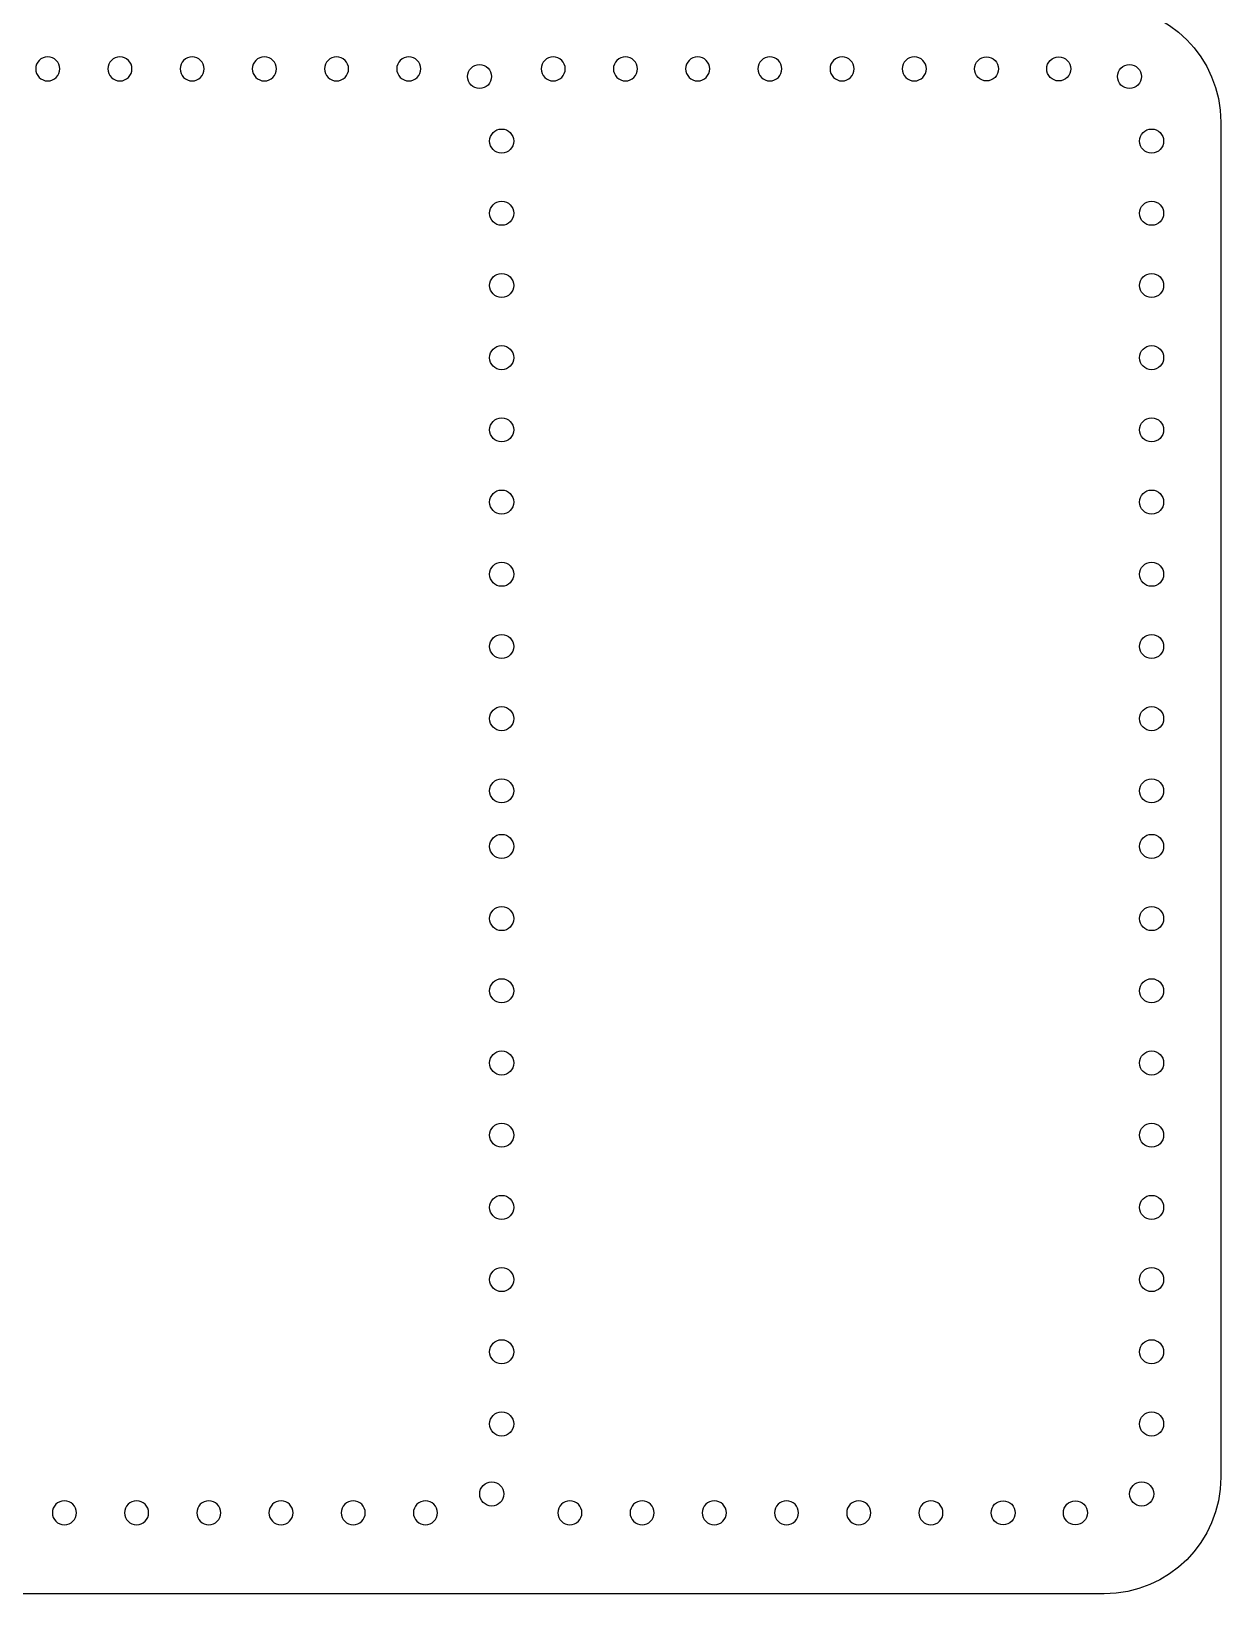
# Model space of a CAD drawing. Extents: x 112 to 502, y 72 to 270.
# Drawn here: x 352.6 to 402, y 72 to 137 of the extents above; entities that cross this region are included whole.
import ezdxf

# ---------------------------------------------------------------- set-up
doc = ezdxf.new("R2010")
doc.units = 0
doc.layers.add('polso', color=7, linetype='CONTINUOUS')

msp = doc.modelspace()

# ---------------------------------------------------------------- linework, layer by layer
at = {"layer": 'polso', "color": 1}
for p, q in [((353.798822, 135.405065), (353.798822, 135.405065)), ((356.799197, 135.405065), (356.799197, 135.405065)), ((359.799502, 135.404713), (359.799502, 135.404713)), ((362.800018, 135.404713), (362.800018, 135.404713)), ((365.800534, 135.404713), (365.800534, 135.404713)), ((368.800874, 135.404713), (368.800874, 135.404713)), ((370.74027, 135.087918), (370.74027, 135.087918)), ((374.80173, 135.405065), (374.80173, 135.405065)), ((377.802105, 135.405065), (377.802105, 135.405065)), ((380.802409, 135.404713), (380.802409, 135.404713)), ((383.802925, 135.404713), (383.802925, 135.404713)), ((386.803441, 135.404713), (386.803441, 135.404713)), ((389.803781, 135.404713), (389.803781, 135.404713)), ((391.804137, 135.405065), (391.804137, 135.405065)), ((394.804512, 135.405065), (394.804512, 135.405065)), ((397.744033, 135.087918), (397.744033, 135.087918)), ((371.65975, 132.404549), (371.65975, 132.404549)), ((398.663513, 132.404549), (398.663513, 132.404549)), ((371.65975, 129.404033), (371.65975, 129.404033)), ((398.663513, 129.404033), (398.663513, 129.404033)), ((371.65975, 126.403694), (371.65975, 126.403694)), ((398.663513, 126.403694), (398.663513, 126.403694)), ((371.65975, 123.403213), (371.65975, 123.403213)), ((398.663513, 123.403213), (398.663513, 123.403213)), ((371.65975, 120.402873), (371.65975, 120.402873)), ((398.663513, 120.402873), (398.663513, 120.402873)), ((371.65975, 117.402357), (371.65975, 117.402357)), ((398.663513, 117.402357), (398.663513, 117.402357)), ((371.65975, 114.402017), (371.65975, 114.402017)), ((398.663513, 114.402017), (398.663513, 114.402017)), ((371.65975, 111.401536), (371.65975, 111.401536)), ((398.663513, 111.401536), (398.663513, 111.401536)), ((371.65975, 108.4012), (371.65975, 108.4012)), ((398.663513, 108.4012), (398.663513, 108.4012)), ((371.65975, 105.400684), (371.65975, 105.400684)), ((398.663513, 105.400684), (398.663513, 105.400684)), ((371.65975, 103.092459), (371.65975, 103.092459)), ((398.663513, 103.092459), (398.663513, 103.092459)), ((371.65975, 100.091802), (371.65975, 100.091802)), ((398.663513, 100.091802), (398.663513, 100.091802)), ((371.65975, 97.091462), (371.65975, 97.091462)), ((398.663513, 97.091462), (398.663513, 97.091462)), ((371.65975, 94.091122), (371.65975, 94.091122)), ((398.663513, 94.091122), (398.663513, 94.091122)), ((371.65975, 91.090783), (371.65975, 91.090783)), ((398.663513, 91.090783), (398.663513, 91.090783)), ((371.65975, 88.090125), (371.65975, 88.090125)), ((398.663513, 88.090125), (398.663513, 88.090125)), ((371.65975, 85.089786), (371.65975, 85.089786)), ((398.663513, 85.089786), (398.663513, 85.089786)), ((371.65975, 82.089446), (371.65975, 82.089446)), ((398.663513, 82.089446), (398.663513, 82.089446)), ((371.65975, 79.089106), (371.65975, 79.089106)), ((398.663513, 79.089106), (398.663513, 79.089106)), ((371.247035, 76.179713), (371.247035, 76.179713)), ((398.250798, 76.179713), (398.250798, 76.179713)), ((354.490972, 75.396652), (354.490972, 75.396652)), ((357.491347, 75.396652), (357.491347, 75.396652)), ((360.491652, 75.396299), (360.491652, 75.396299)), ((363.492168, 75.396299), (363.492168, 75.396299)), ((366.492684, 75.396299), (366.492684, 75.396299)), ((369.493024, 75.396299), (369.493024, 75.396299)), ((375.49388, 75.396652), (375.49388, 75.396652)), ((378.494255, 75.396652), (378.494255, 75.396652)), ((381.494559, 75.396299), (381.494559, 75.396299)), ((384.495075, 75.396299), (384.495075, 75.396299)), ((387.495591, 75.396299), (387.495591, 75.396299)), ((390.495931, 75.396299), (390.495931, 75.396299)), ((392.496287, 75.396299), (392.496287, 75.396299)), ((395.496591, 75.396299), (395.496591, 75.396299))]:
    msp.add_line(p, q, dxfattribs=at)
at = {"layer": 'polso', "color": 5}
for p, q in [((402.035716, 133.192443), (402.035716, 76.873835)), ((397.195005, 72.033138), (116.876396, 72.033138))]:
    msp.add_line(p, q, dxfattribs=at)
for points in [[(397.195005, 138.033136), (399.876751, 138.033136), (402.035716, 135.874189), (402.035716, 133.192443)], [(402.035716, 76.873835), (402.035716, 74.192089), (399.876751, 72.033138), (397.195005, 72.033138)]]:
    msp.add_open_spline(points, degree=3, dxfattribs=at)
at = {"layer": 'polso', "color": 1}
for points in [[(353.298936, 135.904952), (353.022359, 135.904952), (352.798697, 135.68129), (352.798697, 135.405065)], [(353.798822, 135.405065), (353.798822, 135.68129), (353.574809, 135.904952), (353.298936, 135.904952)], [(356.299311, 135.904952), (356.023086, 135.904952), (355.799072, 135.68129), (355.799072, 135.405065)], [(356.799197, 135.405065), (356.799197, 135.68129), (356.575536, 135.904952), (356.299311, 135.904952)], [(359.299616, 135.904952), (359.023391, 135.904952), (358.799377, 135.680938), (358.799377, 135.404713)], [(359.799502, 135.404713), (359.799502, 135.680938), (359.575841, 135.904952), (359.299616, 135.904952)], [(362.300132, 135.904952), (362.023554, 135.904952), (361.799893, 135.680938), (361.799893, 135.404713)], [(362.800018, 135.404713), (362.800018, 135.680938), (362.576004, 135.904952), (362.300132, 135.904952)], [(365.300295, 135.904952), (365.02407, 135.904952), (364.800409, 135.680938), (364.800409, 135.404713)], [(365.800534, 135.404713), (365.800534, 135.680938), (365.57652, 135.904952), (365.300295, 135.904952)], [(368.300988, 135.904952), (368.024763, 135.904952), (367.800749, 135.680938), (367.800749, 135.404713)], [(368.800874, 135.404713), (368.800874, 135.680938), (368.57686, 135.904952), (368.300988, 135.904952)], [(374.301844, 135.904952), (374.025266, 135.904952), (373.801605, 135.68129), (373.801605, 135.405065)], [(374.80173, 135.405065), (374.80173, 135.68129), (374.577716, 135.904952), (374.301844, 135.904952)], [(377.302219, 135.904952), (377.025994, 135.904952), (376.80198, 135.68129), (376.80198, 135.405065)], [(377.802105, 135.405065), (377.802105, 135.68129), (377.578444, 135.904952), (377.302219, 135.904952)], [(380.302523, 135.904952), (380.026298, 135.904952), (379.802284, 135.680938), (379.802284, 135.404713)], [(380.802409, 135.404713), (380.802409, 135.680938), (380.578748, 135.904952), (380.302523, 135.904952)], [(383.303039, 135.904952), (383.026461, 135.904952), (382.8028, 135.680938), (382.8028, 135.404713)], [(383.802925, 135.404713), (383.802925, 135.680938), (383.578911, 135.904952), (383.303039, 135.904952)], [(386.303203, 135.904952), (386.026978, 135.904952), (385.803316, 135.680938), (385.803316, 135.404713)], [(386.803441, 135.404713), (386.803441, 135.680938), (386.579428, 135.904952), (386.303203, 135.904952)], [(389.303895, 135.904952), (389.02767, 135.904952), (388.803656, 135.680938), (388.803656, 135.404713)], [(389.803781, 135.404713), (389.803781, 135.680938), (389.579767, 135.904952), (389.303895, 135.904952)], [(391.804137, 135.405065), (391.804137, 135.68129), (392.027798, 135.904952), (392.304023, 135.904952)], [(392.304023, 135.904952), (392.580248, 135.904952), (392.804262, 135.68129), (392.804262, 135.405065)], [(394.804512, 135.405065), (394.804512, 135.68129), (395.028526, 135.904952), (395.304398, 135.904952)], [(395.304398, 135.904952), (395.580976, 135.904952), (395.804637, 135.68129), (395.804637, 135.405065)], [(352.798697, 135.405065), (352.798697, 135.12884), (353.022359, 134.904827), (353.298936, 134.904827)], [(353.298936, 134.904827), (353.574809, 134.904827), (353.798822, 135.12884), (353.798822, 135.405065)], [(355.799072, 135.405065), (355.799072, 135.12884), (356.023086, 134.904827), (356.299311, 134.904827)], [(356.299311, 134.904827), (356.575536, 134.904827), (356.799197, 135.12884), (356.799197, 135.405065)], [(358.799377, 135.404713), (358.799377, 135.12884), (359.023391, 134.904827), (359.299616, 134.904827)], [(359.299616, 134.904827), (359.575841, 134.904827), (359.799502, 135.12884), (359.799502, 135.404713)], [(361.799893, 135.404713), (361.799893, 135.12884), (362.023554, 134.904827), (362.300132, 134.904827)], [(362.300132, 134.904827), (362.576004, 134.904827), (362.800018, 135.12884), (362.800018, 135.404713)], [(364.800409, 135.404713), (364.800409, 135.12884), (365.02407, 134.904827), (365.300295, 134.904827)], [(365.300295, 134.904827), (365.57652, 134.904827), (365.800534, 135.12884), (365.800534, 135.404713)], [(367.800749, 135.404713), (367.800749, 135.12884), (368.024763, 134.904827), (368.300988, 134.904827)], [(368.300988, 134.904827), (368.57686, 134.904827), (368.800874, 135.12884), (368.800874, 135.404713)], [(370.74027, 135.087918), (370.74027, 135.364143), (370.963931, 135.587804), (371.240156, 135.587804)], [(371.240156, 134.588032), (370.963931, 134.588032), (370.74027, 134.811693), (370.74027, 135.087918)], [(371.240156, 135.587804), (371.516381, 135.587804), (371.740395, 135.364143), (371.740395, 135.087918)], [(371.740395, 135.087918), (371.740395, 134.811693), (371.516381, 134.588032), (371.240156, 134.588032)], [(373.801605, 135.405065), (373.801605, 135.12884), (374.025266, 134.904827), (374.301844, 134.904827)], [(374.301844, 134.904827), (374.577716, 134.904827), (374.80173, 135.12884), (374.80173, 135.405065)], [(376.80198, 135.405065), (376.80198, 135.12884), (377.025994, 134.904827), (377.302219, 134.904827)], [(377.302219, 134.904827), (377.578444, 134.904827), (377.802105, 135.12884), (377.802105, 135.405065)], [(379.802284, 135.404713), (379.802284, 135.12884), (380.026298, 134.904827), (380.302523, 134.904827)], [(380.302523, 134.904827), (380.578748, 134.904827), (380.802409, 135.12884), (380.802409, 135.404713)], [(382.8028, 135.404713), (382.8028, 135.12884), (383.026461, 134.904827), (383.303039, 134.904827)], [(383.303039, 134.904827), (383.578911, 134.904827), (383.802925, 135.12884), (383.802925, 135.404713)], [(385.803316, 135.404713), (385.803316, 135.12884), (386.026978, 134.904827), (386.303203, 134.904827)], [(386.303203, 134.904827), (386.579428, 134.904827), (386.803441, 135.12884), (386.803441, 135.404713)], [(388.803656, 135.404713), (388.803656, 135.12884), (389.02767, 134.904827), (389.303895, 134.904827)], [(389.303895, 134.904827), (389.579767, 134.904827), (389.803781, 135.12884), (389.803781, 135.404713)], [(392.304023, 134.904827), (392.027798, 134.904827), (391.804137, 135.12884), (391.804137, 135.405065)], [(392.804262, 135.405065), (392.804262, 135.12884), (392.580248, 134.904827), (392.304023, 134.904827)], [(395.304398, 134.904827), (395.028526, 134.904827), (394.804512, 135.12884), (394.804512, 135.405065)], [(395.804637, 135.405065), (395.804637, 135.12884), (395.580976, 134.904827), (395.304398, 134.904827)], [(397.744033, 135.087918), (397.744033, 135.364143), (397.967694, 135.587804), (398.243919, 135.587804)], [(398.243919, 134.588032), (397.967694, 134.588032), (397.744033, 134.811693), (397.744033, 135.087918)], [(398.243919, 135.587804), (398.520144, 135.587804), (398.744158, 135.364143), (398.744158, 135.087918)], [(398.744158, 135.087918), (398.744158, 134.811693), (398.520144, 134.588032), (398.243919, 134.588032)], [(371.65975, 132.404549), (371.65975, 132.680774), (371.883764, 132.904435), (372.159636, 132.904435)], [(372.159636, 132.904435), (372.435861, 132.904435), (372.659875, 132.680774), (372.659875, 132.404549)], [(398.663513, 132.404549), (398.663513, 132.680774), (398.887527, 132.904435), (399.163399, 132.904435)], [(399.163399, 132.904435), (399.439624, 132.904435), (399.663638, 132.680774), (399.663638, 132.404549)], [(372.159636, 131.904663), (371.883764, 131.904663), (371.65975, 132.128324), (371.65975, 132.404549)], [(372.659875, 132.404549), (372.659875, 132.128324), (372.435861, 131.904663), (372.159636, 131.904663)], [(399.163399, 131.904663), (398.887527, 131.904663), (398.663513, 132.128324), (398.663513, 132.404549)], [(399.663638, 132.404549), (399.663638, 132.128324), (399.439624, 131.904663), (399.163399, 131.904663)], [(371.65975, 129.404033), (371.65975, 129.680258), (371.883764, 129.904272), (372.159636, 129.904272)], [(372.159636, 129.904272), (372.435861, 129.904272), (372.659875, 129.680258), (372.659875, 129.404033)], [(398.663513, 129.404033), (398.663513, 129.680258), (398.887527, 129.904272), (399.163399, 129.904272)], [(399.163399, 129.904272), (399.439624, 129.904272), (399.663638, 129.680258), (399.663638, 129.404033)], [(372.159636, 128.904147), (371.883764, 128.904147), (371.65975, 129.127808), (371.65975, 129.404033)], [(372.659875, 129.404033), (372.659875, 129.127808), (372.435861, 128.904147), (372.159636, 128.904147)], [(399.163399, 128.904147), (398.887527, 128.904147), (398.663513, 129.127808), (398.663513, 129.404033)], [(399.663638, 129.404033), (399.663638, 129.127808), (399.439624, 128.904147), (399.163399, 128.904147)], [(371.65975, 126.403694), (371.65975, 126.679919), (371.883764, 126.90358), (372.159636, 126.90358)], [(372.159636, 126.90358), (372.435861, 126.90358), (372.659875, 126.679919), (372.659875, 126.403694)], [(398.663513, 126.403694), (398.663513, 126.679919), (398.887527, 126.90358), (399.163399, 126.90358)], [(399.163399, 126.90358), (399.439624, 126.90358), (399.663638, 126.679919), (399.663638, 126.403694)], [(372.159636, 125.903807), (371.883764, 125.903807), (371.65975, 126.127469), (371.65975, 126.403694)], [(372.659875, 126.403694), (372.659875, 126.127469), (372.435861, 125.903807), (372.159636, 125.903807)], [(399.163399, 125.903807), (398.887527, 125.903807), (398.663513, 126.127469), (398.663513, 126.403694)], [(399.663638, 126.403694), (399.663638, 126.127469), (399.439624, 125.903807), (399.163399, 125.903807)], [(371.65975, 123.403213), (371.65975, 123.679438), (371.883764, 123.903099), (372.159636, 123.903099)], [(372.159636, 122.903327), (371.883764, 122.903327), (371.65975, 123.126988), (371.65975, 123.403213)], [(372.159636, 123.903099), (372.435861, 123.903099), (372.659875, 123.679438), (372.659875, 123.403213)], [(372.659875, 123.403213), (372.659875, 123.126988), (372.435861, 122.903327), (372.159636, 122.903327)], [(398.663513, 123.403213), (398.663513, 123.679438), (398.887527, 123.903099), (399.163399, 123.903099)], [(399.163399, 122.903327), (398.887527, 122.903327), (398.663513, 123.126988), (398.663513, 123.403213)], [(399.163399, 123.903099), (399.439624, 123.903099), (399.663638, 123.679438), (399.663638, 123.403213)], [(399.663638, 123.403213), (399.663638, 123.126988), (399.439624, 122.903327), (399.163399, 122.903327)], [(371.65975, 120.402873), (371.65975, 120.679098), (371.883764, 120.902759), (372.159636, 120.902759)], [(372.159636, 120.902759), (372.435861, 120.902759), (372.659875, 120.679098), (372.659875, 120.402873)], [(398.663513, 120.402873), (398.663513, 120.679098), (398.887527, 120.902759), (399.163399, 120.902759)], [(399.163399, 120.902759), (399.439624, 120.902759), (399.663638, 120.679098), (399.663638, 120.402873)], [(372.159636, 119.902987), (371.883764, 119.902987), (371.65975, 120.126648), (371.65975, 120.402873)], [(372.659875, 120.402873), (372.659875, 120.126648), (372.435861, 119.902987), (372.159636, 119.902987)], [(399.163399, 119.902987), (398.887527, 119.902987), (398.663513, 120.126648), (398.663513, 120.402873)], [(399.663638, 120.402873), (399.663638, 120.126648), (399.439624, 119.902987), (399.163399, 119.902987)], [(371.65975, 117.402357), (371.65975, 117.678582), (371.883764, 117.902243), (372.159636, 117.902243)], [(372.159636, 117.902243), (372.435861, 117.902243), (372.659875, 117.678582), (372.659875, 117.402357)], [(398.663513, 117.402357), (398.663513, 117.678582), (398.887527, 117.902243), (399.163399, 117.902243)], [(399.163399, 117.902243), (399.439624, 117.902243), (399.663638, 117.678582), (399.663638, 117.402357)], [(372.159636, 116.902471), (371.883764, 116.902471), (371.65975, 117.126132), (371.65975, 117.402357)], [(372.659875, 117.402357), (372.659875, 117.126132), (372.435861, 116.902471), (372.159636, 116.902471)], [(399.163399, 116.902471), (398.887527, 116.902471), (398.663513, 117.126132), (398.663513, 117.402357)], [(399.663638, 117.402357), (399.663638, 117.126132), (399.439624, 116.902471), (399.163399, 116.902471)], [(371.65975, 114.402017), (371.65975, 114.678242), (371.883764, 114.901903), (372.159636, 114.901903)], [(372.159636, 113.902131), (371.883764, 113.902131), (371.65975, 114.125792), (371.65975, 114.402017)], [(372.159636, 114.901903), (372.435861, 114.901903), (372.659875, 114.678242), (372.659875, 114.402017)], [(372.659875, 114.402017), (372.659875, 114.125792), (372.435861, 113.902131), (372.159636, 113.902131)], [(398.663513, 114.402017), (398.663513, 114.678242), (398.887527, 114.901903), (399.163399, 114.901903)], [(399.163399, 113.902131), (398.887527, 113.902131), (398.663513, 114.125792), (398.663513, 114.402017)], [(399.163399, 114.901903), (399.439624, 114.901903), (399.663638, 114.678242), (399.663638, 114.402017)], [(399.663638, 114.402017), (399.663638, 114.125792), (399.439624, 113.902131), (399.163399, 113.902131)], [(371.65975, 111.401536), (371.65975, 111.677761), (371.883764, 111.901422), (372.159636, 111.901422)], [(372.159636, 111.901422), (372.435861, 111.901422), (372.659875, 111.677761), (372.659875, 111.401536)], [(398.663513, 111.401536), (398.663513, 111.677761), (398.887527, 111.901422), (399.163399, 111.901422)], [(399.163399, 111.901422), (399.439624, 111.901422), (399.663638, 111.677761), (399.663638, 111.401536)], [(372.159636, 110.90165), (371.883764, 110.90165), (371.65975, 111.125311), (371.65975, 111.401536)], [(372.659875, 111.401536), (372.659875, 111.125311), (372.435861, 110.90165), (372.159636, 110.90165)], [(399.163399, 110.90165), (398.887527, 110.90165), (398.663513, 111.125311), (398.663513, 111.401536)], [(399.663638, 111.401536), (399.663638, 111.125311), (399.439624, 110.90165), (399.163399, 110.90165)], [(371.65975, 108.4012), (371.65975, 108.677425), (371.883764, 108.901086), (372.159636, 108.901086)], [(372.159636, 108.901086), (372.435861, 108.901086), (372.659875, 108.677425), (372.659875, 108.4012)], [(398.663513, 108.4012), (398.663513, 108.677425), (398.887527, 108.901086), (399.163399, 108.901086)], [(399.163399, 108.901086), (399.439624, 108.901086), (399.663638, 108.677425), (399.663638, 108.4012)], [(372.159636, 107.900961), (371.883764, 107.900961), (371.65975, 108.124975), (371.65975, 108.4012)], [(372.659875, 108.4012), (372.659875, 108.124975), (372.435861, 107.900961), (372.159636, 107.900961)], [(399.163399, 107.900961), (398.887527, 107.900961), (398.663513, 108.124975), (398.663513, 108.4012)], [(399.663638, 108.4012), (399.663638, 108.124975), (399.439624, 107.900961), (399.163399, 107.900961)], [(371.65975, 105.400684), (371.65975, 105.676909), (371.883764, 105.90057), (372.159636, 105.90057)], [(372.159636, 105.90057), (372.435861, 105.90057), (372.659875, 105.676909), (372.659875, 105.400684)], [(398.663513, 105.400684), (398.663513, 105.676909), (398.887527, 105.90057), (399.163399, 105.90057)], [(399.163399, 105.90057), (399.439624, 105.90057), (399.663638, 105.676909), (399.663638, 105.400684)], [(372.159636, 104.900445), (371.883764, 104.900445), (371.65975, 105.124459), (371.65975, 105.400684)], [(372.659875, 105.400684), (372.659875, 105.124459), (372.435861, 104.900445), (372.159636, 104.900445)], [(399.163399, 104.900445), (398.887527, 104.900445), (398.663513, 105.124459), (398.663513, 105.400684)], [(399.663638, 105.400684), (399.663638, 105.124459), (399.439624, 104.900445), (399.163399, 104.900445)], [(371.65975, 103.092459), (371.65975, 103.368331), (371.883764, 103.592345), (372.159636, 103.592345)], [(372.159636, 103.592345), (372.435861, 103.592345), (372.659875, 103.368331), (372.659875, 103.092459)], [(398.663513, 103.092459), (398.663513, 103.368331), (398.887527, 103.592345), (399.163399, 103.592345)], [(399.163399, 103.592345), (399.439624, 103.592345), (399.663638, 103.368331), (399.663638, 103.092459)], [(372.159636, 102.59222), (371.883764, 102.59222), (371.65975, 102.816234), (371.65975, 103.092459)], [(372.659875, 103.092459), (372.659875, 102.816234), (372.435861, 102.59222), (372.159636, 102.59222)], [(399.163399, 102.59222), (398.887527, 102.59222), (398.663513, 102.816234), (398.663513, 103.092459)], [(399.663638, 103.092459), (399.663638, 102.816234), (399.439624, 102.59222), (399.163399, 102.59222)], [(371.65975, 100.091802), (371.65975, 100.368027), (371.883764, 100.592041), (372.159636, 100.592041)], [(372.159636, 99.591916), (371.883764, 99.591916), (371.65975, 99.81593), (371.65975, 100.091802)], [(372.159636, 100.592041), (372.435861, 100.592041), (372.659875, 100.368027), (372.659875, 100.091802)], [(372.659875, 100.091802), (372.659875, 99.81593), (372.435861, 99.591916), (372.159636, 99.591916)], [(398.663513, 100.091802), (398.663513, 100.368027), (398.887527, 100.592041), (399.163399, 100.592041)], [(399.163399, 99.591916), (398.887527, 99.591916), (398.663513, 99.81593), (398.663513, 100.091802)], [(399.163399, 100.592041), (399.439624, 100.592041), (399.663638, 100.368027), (399.663638, 100.091802)], [(399.663638, 100.091802), (399.663638, 99.81593), (399.439624, 99.591916), (399.163399, 99.591916)], [(371.65975, 97.091462), (371.65975, 97.367687), (371.883764, 97.591701), (372.159636, 97.591701)], [(372.159636, 97.591701), (372.435861, 97.591701), (372.659875, 97.367687), (372.659875, 97.091462)], [(398.663513, 97.091462), (398.663513, 97.367687), (398.887527, 97.591701), (399.163399, 97.591701)], [(399.163399, 97.591701), (399.439624, 97.591701), (399.663638, 97.367687), (399.663638, 97.091462)], [(372.159636, 96.591576), (371.883764, 96.591576), (371.65975, 96.81559), (371.65975, 97.091462)], [(372.659875, 97.091462), (372.659875, 96.81559), (372.435861, 96.591576), (372.159636, 96.591576)], [(399.163399, 96.591576), (398.887527, 96.591576), (398.663513, 96.81559), (398.663513, 97.091462)], [(399.663638, 97.091462), (399.663638, 96.81559), (399.439624, 96.591576), (399.163399, 96.591576)], [(371.65975, 94.091122), (371.65975, 94.367347), (371.883764, 94.591008), (372.159636, 94.591008)], [(372.159636, 94.591008), (372.435861, 94.591008), (372.659875, 94.367347), (372.659875, 94.091122)], [(398.663513, 94.091122), (398.663513, 94.367347), (398.887527, 94.591008), (399.163399, 94.591008)], [(399.163399, 94.591008), (399.439624, 94.591008), (399.663638, 94.367347), (399.663638, 94.091122)], [(372.159636, 93.590883), (371.883764, 93.590883), (371.65975, 93.814897), (371.65975, 94.091122)], [(372.659875, 94.091122), (372.659875, 93.814897), (372.435861, 93.590883), (372.159636, 93.590883)], [(399.163399, 93.590883), (398.887527, 93.590883), (398.663513, 93.814897), (398.663513, 94.091122)], [(399.663638, 94.091122), (399.663638, 93.814897), (399.439624, 93.590883), (399.163399, 93.590883)], [(371.65975, 91.090783), (371.65975, 91.366655), (371.883764, 91.590669), (372.159636, 91.590669)], [(372.159636, 91.590669), (372.435861, 91.590669), (372.659875, 91.366655), (372.659875, 91.090783)], [(398.663513, 91.090783), (398.663513, 91.366655), (398.887527, 91.590669), (399.163399, 91.590669)], [(399.163399, 91.590669), (399.439624, 91.590669), (399.663638, 91.366655), (399.663638, 91.090783)], [(372.159636, 90.590544), (371.883764, 90.590544), (371.65975, 90.814558), (371.65975, 91.090783)], [(372.659875, 91.090783), (372.659875, 90.814558), (372.435861, 90.590544), (372.159636, 90.590544)], [(399.163399, 90.590544), (398.887527, 90.590544), (398.663513, 90.814558), (398.663513, 91.090783)], [(399.663638, 91.090783), (399.663638, 90.814558), (399.439624, 90.590544), (399.163399, 90.590544)], [(371.65975, 88.090125), (371.65975, 88.36635), (371.883764, 88.590364), (372.159636, 88.590364)], [(372.159636, 88.590364), (372.435861, 88.590364), (372.659875, 88.36635), (372.659875, 88.090125)], [(398.663513, 88.090125), (398.663513, 88.36635), (398.887527, 88.590364), (399.163399, 88.590364)], [(399.163399, 88.590364), (399.439624, 88.590364), (399.663638, 88.36635), (399.663638, 88.090125)], [(372.159636, 87.590239), (371.883764, 87.590239), (371.65975, 87.814253), (371.65975, 88.090125)], [(372.659875, 88.090125), (372.659875, 87.814253), (372.435861, 87.590239), (372.159636, 87.590239)], [(399.163399, 87.590239), (398.887527, 87.590239), (398.663513, 87.814253), (398.663513, 88.090125)], [(399.663638, 88.090125), (399.663638, 87.814253), (399.439624, 87.590239), (399.163399, 87.590239)], [(371.65975, 85.089786), (371.65975, 85.366011), (371.883764, 85.590025), (372.159636, 85.590025)], [(372.159636, 84.5899), (371.883764, 84.5899), (371.65975, 84.813561), (371.65975, 85.089786)], [(372.159636, 85.590025), (372.435861, 85.590025), (372.659875, 85.366011), (372.659875, 85.089786)], [(372.659875, 85.089786), (372.659875, 84.813561), (372.435861, 84.5899), (372.159636, 84.5899)], [(398.663513, 85.089786), (398.663513, 85.366011), (398.887527, 85.590025), (399.163399, 85.590025)], [(399.163399, 84.5899), (398.887527, 84.5899), (398.663513, 84.813561), (398.663513, 85.089786)], [(399.163399, 85.590025), (399.439624, 85.590025), (399.663638, 85.366011), (399.663638, 85.089786)], [(399.663638, 85.089786), (399.663638, 84.813561), (399.439624, 84.5899), (399.163399, 84.5899)], [(371.65975, 82.089446), (371.65975, 82.365318), (371.883764, 82.589332), (372.159636, 82.589332)], [(372.159636, 82.589332), (372.435861, 82.589332), (372.659875, 82.365318), (372.659875, 82.089446)], [(398.663513, 82.089446), (398.663513, 82.365318), (398.887527, 82.589332), (399.163399, 82.589332)], [(399.163399, 82.589332), (399.439624, 82.589332), (399.663638, 82.365318), (399.663638, 82.089446)], [(372.159636, 81.589207), (371.883764, 81.589207), (371.65975, 81.813221), (371.65975, 82.089446)], [(372.659875, 82.089446), (372.659875, 81.813221), (372.435861, 81.589207), (372.159636, 81.589207)], [(399.163399, 81.589207), (398.887527, 81.589207), (398.663513, 81.813221), (398.663513, 82.089446)], [(399.663638, 82.089446), (399.663638, 81.813221), (399.439624, 81.589207), (399.163399, 81.589207)], [(371.65975, 79.089106), (371.65975, 79.364978), (371.883764, 79.588992), (372.159636, 79.588992)], [(372.159636, 79.588992), (372.435861, 79.588992), (372.659875, 79.364978), (372.659875, 79.089106)], [(398.663513, 79.089106), (398.663513, 79.364978), (398.887527, 79.588992), (399.163399, 79.588992)], [(399.163399, 79.588992), (399.439624, 79.588992), (399.663638, 79.364978), (399.663638, 79.089106)], [(372.159636, 78.588867), (371.883764, 78.588867), (371.65975, 78.812881), (371.65975, 79.089106)], [(372.659875, 79.089106), (372.659875, 78.812881), (372.435861, 78.588867), (372.159636, 78.588867)], [(399.163399, 78.588867), (398.887527, 78.588867), (398.663513, 78.812881), (398.663513, 79.089106)], [(399.663638, 79.089106), (399.663638, 78.812881), (399.439624, 78.588867), (399.163399, 78.588867)], [(371.247035, 76.179713), (371.247035, 76.455938), (371.471049, 76.679951), (371.746921, 76.679951)], [(371.746921, 76.679951), (372.023146, 76.679951), (372.24716, 76.455938), (372.24716, 76.179713)], [(398.250798, 76.179713), (398.250798, 76.455938), (398.474812, 76.679951), (398.750684, 76.679951)], [(398.750684, 76.679951), (399.026909, 76.679951), (399.250923, 76.455938), (399.250923, 76.179713)], [(371.746921, 75.679826), (371.471049, 75.679826), (371.247035, 75.90384), (371.247035, 76.179713)], [(372.24716, 76.179713), (372.24716, 75.90384), (372.023146, 75.679826), (371.746921, 75.679826)], [(398.750684, 75.679826), (398.474812, 75.679826), (398.250798, 75.90384), (398.250798, 76.179713)], [(399.250923, 76.179713), (399.250923, 75.90384), (399.026909, 75.679826), (398.750684, 75.679826)], [(353.991086, 75.896538), (353.714509, 75.896538), (353.490847, 75.672877), (353.490847, 75.396652)], [(353.490847, 75.396652), (353.490847, 75.120427), (353.714509, 74.896413), (353.991086, 74.896413)], [(354.490972, 75.396652), (354.490972, 75.672877), (354.266959, 75.896538), (353.991086, 75.896538)], [(353.991086, 74.896413), (354.266959, 74.896413), (354.490972, 75.120427), (354.490972, 75.396652)], [(356.991461, 75.896538), (356.715236, 75.896538), (356.491222, 75.672877), (356.491222, 75.396652)], [(356.491222, 75.396652), (356.491222, 75.120427), (356.715236, 74.896413), (356.991461, 74.896413)], [(357.491347, 75.396652), (357.491347, 75.672877), (357.267686, 75.896538), (356.991461, 75.896538)], [(356.991461, 74.896413), (357.267686, 74.896413), (357.491347, 75.120427), (357.491347, 75.396652)], [(359.991766, 75.896538), (359.715541, 75.896538), (359.491527, 75.672524), (359.491527, 75.396299)], [(359.491527, 75.396299), (359.491527, 75.120427), (359.715541, 74.896413), (359.991766, 74.896413)], [(360.491652, 75.396299), (360.491652, 75.672524), (360.267991, 75.896538), (359.991766, 75.896538)], [(359.991766, 74.896413), (360.267991, 74.896413), (360.491652, 75.120427), (360.491652, 75.396299)], [(362.992282, 75.896538), (362.715704, 75.896538), (362.492043, 75.672524), (362.492043, 75.396299)], [(362.492043, 75.396299), (362.492043, 75.120427), (362.715704, 74.896413), (362.992282, 74.896413)], [(363.492168, 75.396299), (363.492168, 75.672524), (363.268154, 75.896538), (362.992282, 75.896538)], [(362.992282, 74.896413), (363.268154, 74.896413), (363.492168, 75.120427), (363.492168, 75.396299)], [(365.992445, 75.896538), (365.71622, 75.896538), (365.492559, 75.672524), (365.492559, 75.396299)], [(365.492559, 75.396299), (365.492559, 75.120427), (365.71622, 74.896413), (365.992445, 74.896413)], [(366.492684, 75.396299), (366.492684, 75.672524), (366.26867, 75.896538), (365.992445, 75.896538)], [(365.992445, 74.896413), (366.26867, 74.896413), (366.492684, 75.120427), (366.492684, 75.396299)], [(368.993138, 75.896538), (368.716913, 75.896538), (368.492899, 75.672524), (368.492899, 75.396299)], [(368.492899, 75.396299), (368.492899, 75.120427), (368.716913, 74.896413), (368.993138, 74.896413)], [(369.493024, 75.396299), (369.493024, 75.672524), (369.26901, 75.896538), (368.993138, 75.896538)], [(368.993138, 74.896413), (369.26901, 74.896413), (369.493024, 75.120427), (369.493024, 75.396299)], [(374.993994, 75.896538), (374.717416, 75.896538), (374.493755, 75.672877), (374.493755, 75.396652)], [(374.493755, 75.396652), (374.493755, 75.120427), (374.717416, 74.896413), (374.993994, 74.896413)], [(375.49388, 75.396652), (375.49388, 75.672877), (375.269866, 75.896538), (374.993994, 75.896538)], [(374.993994, 74.896413), (375.269866, 74.896413), (375.49388, 75.120427), (375.49388, 75.396652)], [(377.994369, 75.896538), (377.718144, 75.896538), (377.49413, 75.672877), (377.49413, 75.396652)], [(377.49413, 75.396652), (377.49413, 75.120427), (377.718144, 74.896413), (377.994369, 74.896413)], [(378.494255, 75.396652), (378.494255, 75.672877), (378.270594, 75.896538), (377.994369, 75.896538)], [(377.994369, 74.896413), (378.270594, 74.896413), (378.494255, 75.120427), (378.494255, 75.396652)], [(380.994673, 75.896538), (380.718448, 75.896538), (380.494434, 75.672524), (380.494434, 75.396299)], [(380.494434, 75.396299), (380.494434, 75.120427), (380.718448, 74.896413), (380.994673, 74.896413)], [(381.494559, 75.396299), (381.494559, 75.672524), (381.270898, 75.896538), (380.994673, 75.896538)], [(380.994673, 74.896413), (381.270898, 74.896413), (381.494559, 75.120427), (381.494559, 75.396299)], [(383.995189, 75.896538), (383.718611, 75.896538), (383.49495, 75.672524), (383.49495, 75.396299)], [(383.49495, 75.396299), (383.49495, 75.120427), (383.718611, 74.896413), (383.995189, 74.896413)], [(384.495075, 75.396299), (384.495075, 75.672524), (384.271061, 75.896538), (383.995189, 75.896538)], [(383.995189, 74.896413), (384.271061, 74.896413), (384.495075, 75.120427), (384.495075, 75.396299)], [(386.995353, 75.896538), (386.719128, 75.896538), (386.495466, 75.672524), (386.495466, 75.396299)], [(386.495466, 75.396299), (386.495466, 75.120427), (386.719128, 74.896413), (386.995353, 74.896413)], [(387.495591, 75.396299), (387.495591, 75.672524), (387.271577, 75.896538), (386.995353, 75.896538)], [(386.995353, 74.896413), (387.271577, 74.896413), (387.495591, 75.120427), (387.495591, 75.396299)], [(389.996045, 75.896538), (389.71982, 75.896538), (389.495806, 75.672524), (389.495806, 75.396299)], [(389.495806, 75.396299), (389.495806, 75.120427), (389.71982, 74.896413), (389.996045, 74.896413)], [(390.495931, 75.396299), (390.495931, 75.672524), (390.271917, 75.896538), (389.996045, 75.896538)], [(389.996045, 74.896413), (390.271917, 74.896413), (390.495931, 75.120427), (390.495931, 75.396299)], [(392.496287, 75.396299), (392.496287, 75.672524), (392.719948, 75.896538), (392.996173, 75.896538)], [(392.996173, 74.896413), (392.719948, 74.896413), (392.496287, 75.120427), (392.496287, 75.396299)], [(392.996173, 75.896538), (393.272398, 75.896538), (393.496412, 75.672524), (393.496412, 75.396299)], [(393.496412, 75.396299), (393.496412, 75.120427), (393.272398, 74.896413), (392.996173, 74.896413)], [(395.496591, 75.396299), (395.496591, 75.672524), (395.720605, 75.896538), (395.996477, 75.896538)], [(395.996477, 74.896413), (395.720605, 74.896413), (395.496591, 75.120427), (395.496591, 75.396299)], [(395.996477, 75.896538), (396.273055, 75.896538), (396.496716, 75.672524), (396.496716, 75.396299)], [(396.496716, 75.396299), (396.496716, 75.120427), (396.273055, 74.896413), (395.996477, 74.896413)]]:
    msp.add_open_spline(points, degree=3, dxfattribs=at)

doc.saveas('drawing.dxf')
